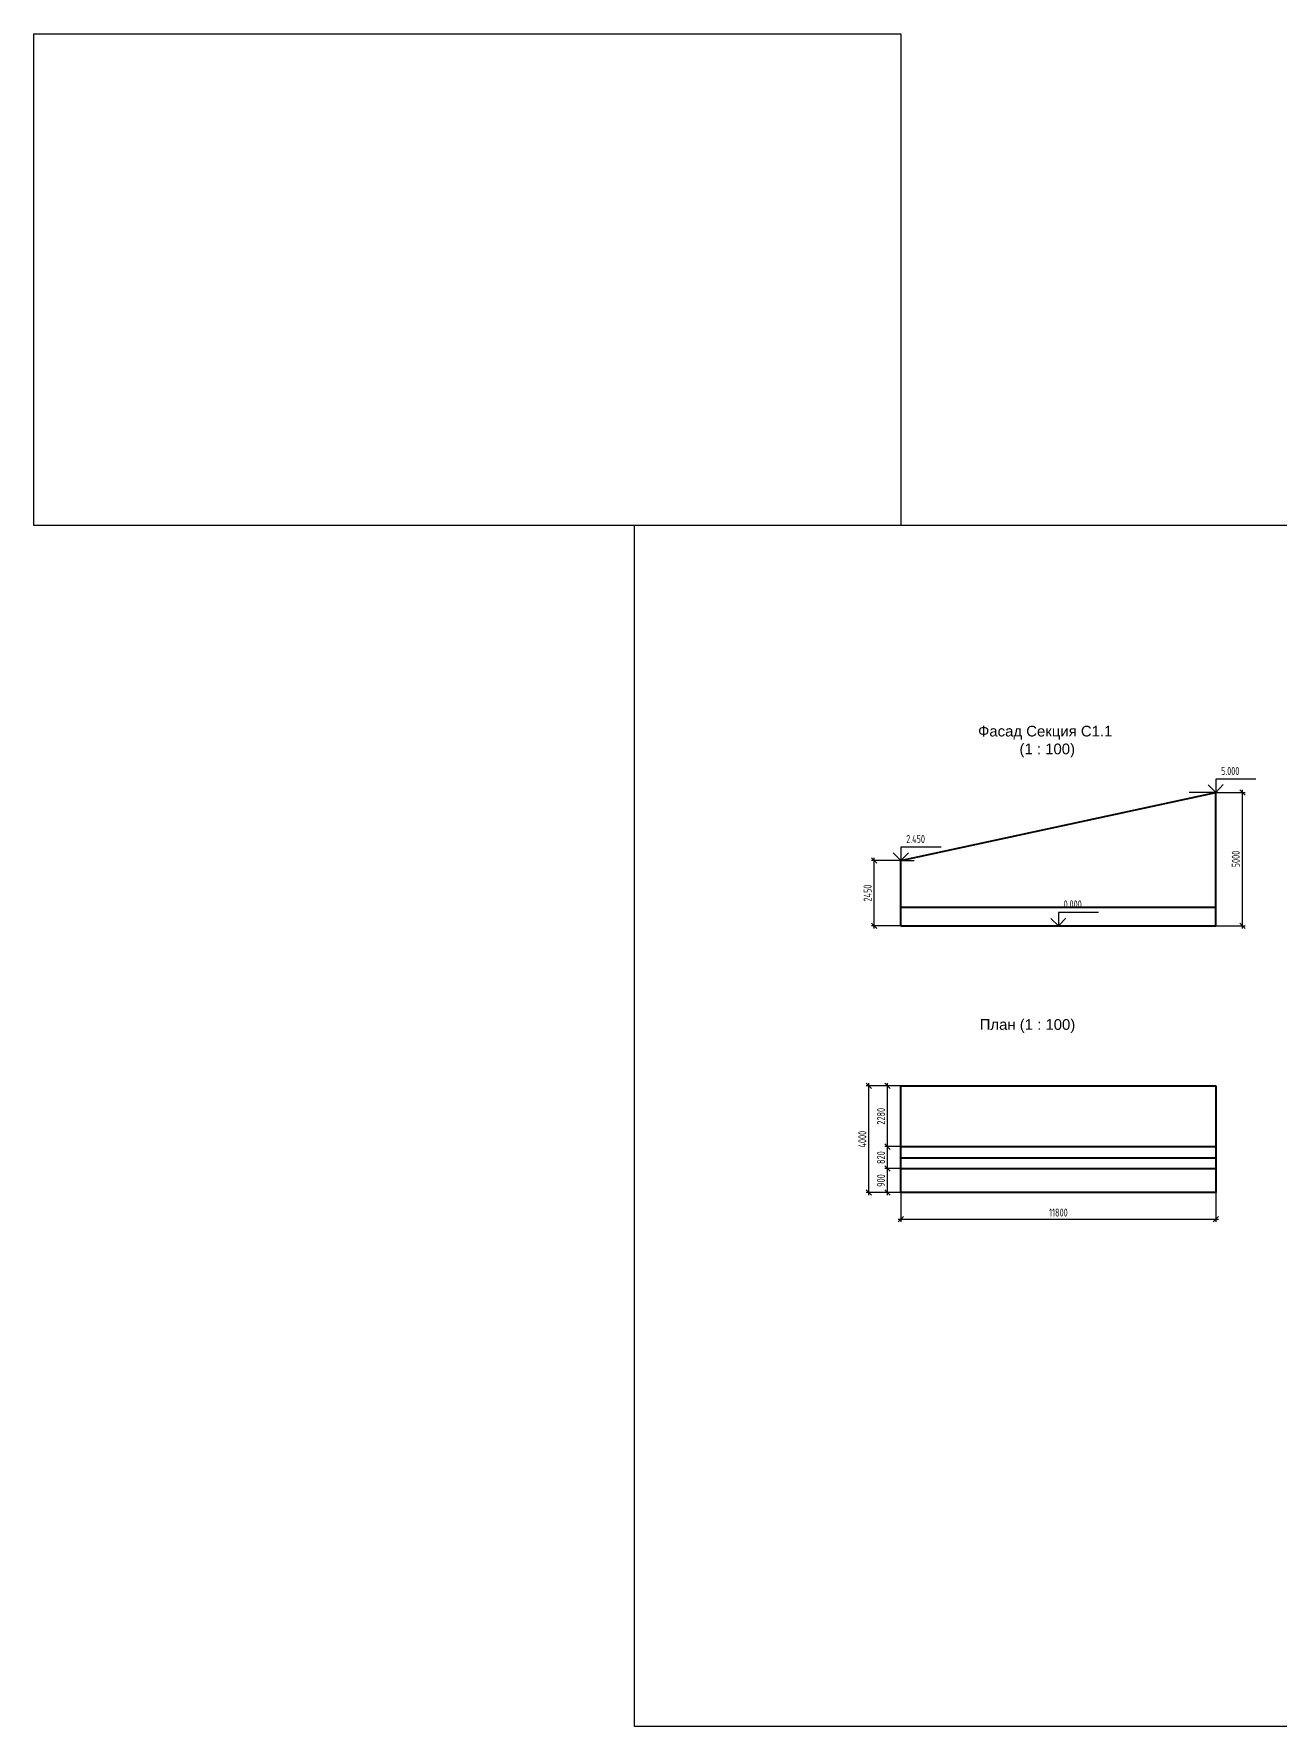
# Model space of a CAD drawing. Header units: millimetres. Extents: x -5073 to 1141180, y -2035460 to 62336.
# Drawn here: x 322193 to 368911, y -30000 to 33430 of the extents above; entities that cross this region are included whole.
import ezdxf
from ezdxf.enums import TextEntityAlignment as Align

# ---------------------------------------------------------------- set-up
doc = ezdxf.new("R2010")
doc.units = ezdxf.units.MM
doc.layers.add('Contur', color=40, linetype='Continuous', lineweight=40)
doc.layers.add('Notes', color=1, linetype='Continuous', plot=False)
doc.layers.add('Size', color=142, linetype='Continuous')
doc.layers.add('Text_B', color=11, linetype='Continuous')
doc.styles.add('RS 0.7', font='romans.shx', dxfattribs={"width": 0.7})
doc.styles.add('RS0.7', font='romans.shx', dxfattribs={"width": 0.7})
doc.styles.get("Standard").update_dxf_attribs({"font": 'arial.ttf'})
doc.dimstyles.new('LIN100', dxfattribs={"dimscale": 100, "dimtxt": 3, "dimasz": 2, "dimexe": 1, "dimexo": 0, "dimgap": 1, "dimtad": 1, "dimdec": 1, "dimrnd": 1, "dimzin": 9, "dimdsep": 46, "dimtxsty": 'RS0.7', "dimblk1": 'OBLIQUE', "dimblk2": 'OBLIQUE', "dimsah": 1, "dimcen": 2, "dimdle": 1, "dimclrd": 256, "dimclre": 256, "dimclrt": 7, "dimazin": 2, "dimtfac": 2.5, "dimtdec": 1, "dimtmove": 0, "dimatfit": 3, "dimfxl": 1, "dimtolj": 1, "dimtzin": 12, "dimlwd": -1, "dimlwe": -1, "dimarcsym": 0})

# ---------------------------------------------------------------- blocks, each defined once
blk = doc.blocks.new('_Oblique')
at = {"color": 0, "lineweight": -2}
blk.add_line((-0.5, -0.5), (0.5, 0.5), dxfattribs=at)
blk = doc.blocks.new('*D155')
at = {"layer": 'Defpoints', "color": 0, "transparency": 16777216}
for p in [(353698, 2450), (354698, 2450), (354698, 0)]:
    blk.add_point(p, dxfattribs=at)
at = {"layer": 'Size', "transparency": 16777216}
for p, q in [((353698, -100), (353698, 2550)), ((354698, 2450), (353598, 2450)), ((354698, 0), (353598, 0))]:
    blk.add_line(p, q, dxfattribs=at)
at = {"layer": 'Size', "transparency": 16777216, "xscale": 200, "yscale": 200, "zscale": 200}
for p, rotation in [((353698, 2450), 90), ((353698, 0), 270)]:
    blk.add_blockref('_Oblique', p, dxfattribs=dict(at, rotation=rotation))
at = {"layer": 'Size', "color": 7, "transparency": 16777216, "insert": (353448, 1225), "char_height": 300, "attachment_point": 5, "rotation": 90, "style": 'RS0.7'}
blk.add_mtext('\\A1;2450', dxfattribs=at)
blk = doc.blocks.new('*D156')
at = {"layer": 'Defpoints', "color": 0, "transparency": 16777216}
for p in [(366498, 5000), (367498, 5000), (366498, 0)]:
    blk.add_point(p, dxfattribs=at)
at = {"layer": 'Size', "transparency": 16777216}
for p, q in [((367498, -100), (367498, 5100)), ((366498, 5000), (367598, 5000)), ((366498, 0), (367598, 0))]:
    blk.add_line(p, q, dxfattribs=at)
at = {"layer": 'Size', "transparency": 16777216, "xscale": 200, "yscale": 200, "zscale": 200}
for p, rotation in [((367498, 5000), 90), ((367498, 0), 270)]:
    blk.add_blockref('_Oblique', p, dxfattribs=dict(at, rotation=rotation))
at = {"layer": 'Size', "color": 7, "transparency": 16777216, "insert": (367248, 2500), "char_height": 300, "attachment_point": 5, "rotation": 90, "style": 'RS0.7'}
blk.add_mtext('\\A1;5000', dxfattribs=at)
blk = doc.blocks.new('*D157')
at = {"layer": 'Defpoints', "color": 0, "transparency": 16777216}
for p in [(354698, -10000), (366498, -10000), (366498, -11000)]:
    blk.add_point(p, dxfattribs=at)
at = {"layer": 'Size', "transparency": 16777216}
for p, q in [((354698, -10000), (354698, -11100)), ((366498, -10000), (366498, -11100)), ((354598, -11000), (366598, -11000))]:
    blk.add_line(p, q, dxfattribs=at)
at = {"layer": 'Size', "transparency": 16777216, "xscale": 200, "yscale": 200, "zscale": 200, "rotation": 180}
blk.add_blockref('_Oblique', (354698, -11000), dxfattribs=at)
at = {"layer": 'Size', "transparency": 16777216, "xscale": 200, "yscale": 200, "zscale": 200}
blk.add_blockref('_Oblique', (366498, -11000), dxfattribs=at)
at = {"layer": 'Size', "color": 7, "transparency": 16777216, "insert": (360598, -10750), "char_height": 300, "attachment_point": 5, "style": 'RS0.7'}
blk.add_mtext('\\A1;11800', dxfattribs=at)
blk = doc.blocks.new('*D158')
at = {"layer": 'Defpoints', "color": 0, "transparency": 16777216}
for p in [(353498, -6000), (354698, -6000), (354698, -10000)]:
    blk.add_point(p, dxfattribs=at)
at = {"layer": 'Size', "transparency": 16777216}
for p, q in [((354698, -6000), (353398, -6000)), ((353498, -10100), (353498, -5900)), ((354698, -10000), (353398, -10000))]:
    blk.add_line(p, q, dxfattribs=at)
at = {"layer": 'Size', "transparency": 16777216, "xscale": 200, "yscale": 200, "zscale": 200}
for p, rotation in [((353498, -6000), 90), ((353498, -10000), 270)]:
    blk.add_blockref('_Oblique', p, dxfattribs=dict(at, rotation=rotation))
at = {"layer": 'Size', "color": 7, "transparency": 16777216, "insert": (353248, -8000), "char_height": 300, "attachment_point": 5, "rotation": 90, "style": 'RS0.7'}
blk.add_mtext('\\A1;4000', dxfattribs=at)
blk = doc.blocks.new('*D159')
at = {"layer": 'Defpoints', "color": 0, "transparency": 16777216}
for p in [(354198, -9100), (354698, -9100), (354698, -10000)]:
    blk.add_point(p, dxfattribs=at)
at = {"layer": 'Size', "transparency": 16777216}
for p, q in [((354698, -9100), (354098, -9100)), ((354198, -10100), (354198, -9000)), ((354698, -10000), (354098, -10000))]:
    blk.add_line(p, q, dxfattribs=at)
at = {"layer": 'Size', "transparency": 16777216, "xscale": 200, "yscale": 200, "zscale": 200}
for p, rotation in [((354198, -9100), 90), ((354198, -10000), 270)]:
    blk.add_blockref('_Oblique', p, dxfattribs=dict(at, rotation=rotation))
at = {"layer": 'Size', "color": 7, "transparency": 16777216, "insert": (353948, -9550), "char_height": 300, "attachment_point": 5, "rotation": 90, "style": 'RS0.7'}
blk.add_mtext('\\A1;900', dxfattribs=at)
blk = doc.blocks.new('*D160')
at = {"layer": 'Defpoints', "color": 0, "transparency": 16777216}
for p in [(354198, -8280), (354698, -8280), (354698, -9100)]:
    blk.add_point(p, dxfattribs=at)
at = {"layer": 'Size', "transparency": 16777216}
for p, q in [((354198, -9200), (354198, -8180)), ((354698, -8280), (354098, -8280)), ((354698, -9100), (354098, -9100))]:
    blk.add_line(p, q, dxfattribs=at)
at = {"layer": 'Size', "transparency": 16777216, "xscale": 200, "yscale": 200, "zscale": 200}
for p, rotation in [((354198, -8280), 90), ((354198, -9100), 270)]:
    blk.add_blockref('_Oblique', p, dxfattribs=dict(at, rotation=rotation))
at = {"layer": 'Size', "color": 7, "transparency": 16777216, "insert": (353948, -8690), "char_height": 300, "attachment_point": 5, "rotation": 90, "style": 'RS0.7'}
blk.add_mtext('\\A1;820', dxfattribs=at)
blk = doc.blocks.new('*D161')
at = {"layer": 'Defpoints', "color": 0, "transparency": 16777216}
for p in [(354198, -6000), (354698, -6000), (354698, -8280)]:
    blk.add_point(p, dxfattribs=at)
at = {"layer": 'Size', "transparency": 16777216}
for p, q in [((354698, -6000), (354098, -6000)), ((354198, -8380), (354198, -5900)), ((354698, -8280), (354098, -8280))]:
    blk.add_line(p, q, dxfattribs=at)
at = {"layer": 'Size', "transparency": 16777216, "xscale": 200, "yscale": 200, "zscale": 200}
for p, rotation in [((354198, -6000), 90), ((354198, -8280), 270)]:
    blk.add_blockref('_Oblique', p, dxfattribs=dict(at, rotation=rotation))
at = {"layer": 'Size', "color": 7, "transparency": 16777216, "insert": (353948, -7140), "char_height": 300, "attachment_point": 5, "rotation": 90, "style": 'RS0.7'}
blk.add_mtext('\\A1;2280', dxfattribs=at)
blk = doc.blocks.new('Otmetka')
at = {"lineweight": 25}
for p, q in [((0, 0), (-10, 0)), ((0, 5), (0, 0)), ((15, 5), (0, 5)), ((0, 0), (5, 0))]:
    blk.add_line(p, q, dxfattribs=at)
blk.add_lwpolyline([(-2.89, 2.77), (0, 0), (2.77, 2.89)], dxfattribs=at)
at = {"color": 7, "style": 'RS 0.7', "width": 0.7}
blk.add_attdef('+ОТМЕТКА', (1.97, 6.51), '', height=3, dxfattribs=at)
at = {"color": 7, "style": 'RS 0.7', "width": 0.7, "flags": 8}
blk.add_attdef('ПРИМЕЧАНИЕ', text='', height=3, dxfattribs=at).set_placement((1.97, 4.33), align=Align.TOP_LEFT)

msp = doc.modelspace()

# ---------------------------------------------------------------- linework, layer by layer
at = {"layer": 'Contur'}
for p, q in [((354697.84, 2450), (366497.84, 5000)), ((366497.84, 0), (366497.84, 5000)), ((354697.84, 0), (354697.84, 2450)), ((354697.84, 700), (366497.84, 700)), ((354697.84, 0), (366497.84, 0)), ((354697.84, -10000), (354697.84, -6000)), ((354697.84, -6000), (366497.84, -6000)), ((366497.84, -6000), (366497.84, -10000)), ((354697.84, -8280), (366497.84, -8280)), ((354697.84, -8700), (366497.84, -8700)), ((354697.84, -9100), (366497.84, -9100)), ((366497.84, -10000), (354697.84, -10000))]:
    msp.add_line(p, q, dxfattribs=at)
at = {"layer": 'Notes'}
for p, q in [((413497.84, 15000), (344697.84, 15000)), ((344697.84, 15000), (344697.84, -30000)), ((344697.84, -30000), (413497.84, -30000))]:
    msp.add_line(p, q, dxfattribs=at)
at = {"layer": 'Text_B'}
msp.add_lwpolyline([(354697.84, 15000), (322192.87, 15000), (322192.87, 33430), (354697.84, 33430)], close=True, dxfattribs=at)

# ---------------------------------------------------------------- block references
at = {"layer": 'Size', "xscale": 100, "yscale": 100, "zscale": 100}
for p, values in [((366497.84, 5000), {'+ОТМЕТКА': '5.000'}), ((354697.84, 2450), {'+ОТМЕТКА': '2.450'}), ((360597.84, 0), {'+ОТМЕТКА': '0.000'})]:
    msp.add_blockref('Otmetka', p, dxfattribs=at).add_auto_attribs(values)

# ---------------------------------------------------------------- texts
at = {"layer": 'Text_B', "char_height": 400}
for s, insert, attachment_point in [('Фасад Секция С1.1^J (1 : 100)', (360103.5, 6901.05), 5), ('План (1 : 100)', (357647.84, -3500), 1)]:
    msp.add_mtext(s, dxfattribs=dict(at, insert=insert, attachment_point=attachment_point))

# ---------------------------------------------------------------- dimensions: what is measured, and where the dimension line sits
at = {"layer": 'Size'}
for base, p1, p2, angle, picture, middle in [((367497.84, 5000), (366497.84, 0), (366497.84, 5000), 270, '*D156', (367247.84, 2500)), ((353697.84, 2450), (354697.84, 0), (354697.84, 2450), 90, '*D155', (353447.84, 1225)), ((353497.84, -6000), (354697.84, -10000), (354697.84, -6000), 90, '*D158', (353247.84, -8000)), ((354197.84, -6000), (354697.84, -8280), (354697.84, -6000), 90, '*D161', (353947.84, -7140)), ((354197.84, -8280), (354697.84, -9100), (354697.84, -8280), 90, '*D160', (353947.84, -8690)), ((354197.84, -9100), (354697.84, -10000), (354697.84, -9100), 90, '*D159', (353947.84, -9550))]:
    dim = msp.add_linear_dim(base=base, p1=p1, p2=p2, angle=angle, dimstyle='LIN100', dxfattribs=at)
    dim.commit()
    dim.dimension.update_dxf_attribs({"geometry": picture, "text_midpoint": middle})
dim = msp.add_linear_dim(base=(366497.84, -11000), p1=(354697.84, -10000), p2=(366497.84, -10000), dimstyle='LIN100', dxfattribs=at)
dim.commit()
dim.dimension.update_dxf_attribs({"geometry": '*D157', "text_midpoint": (360597.84, -10750)})

doc.saveas('drawing.dxf')
